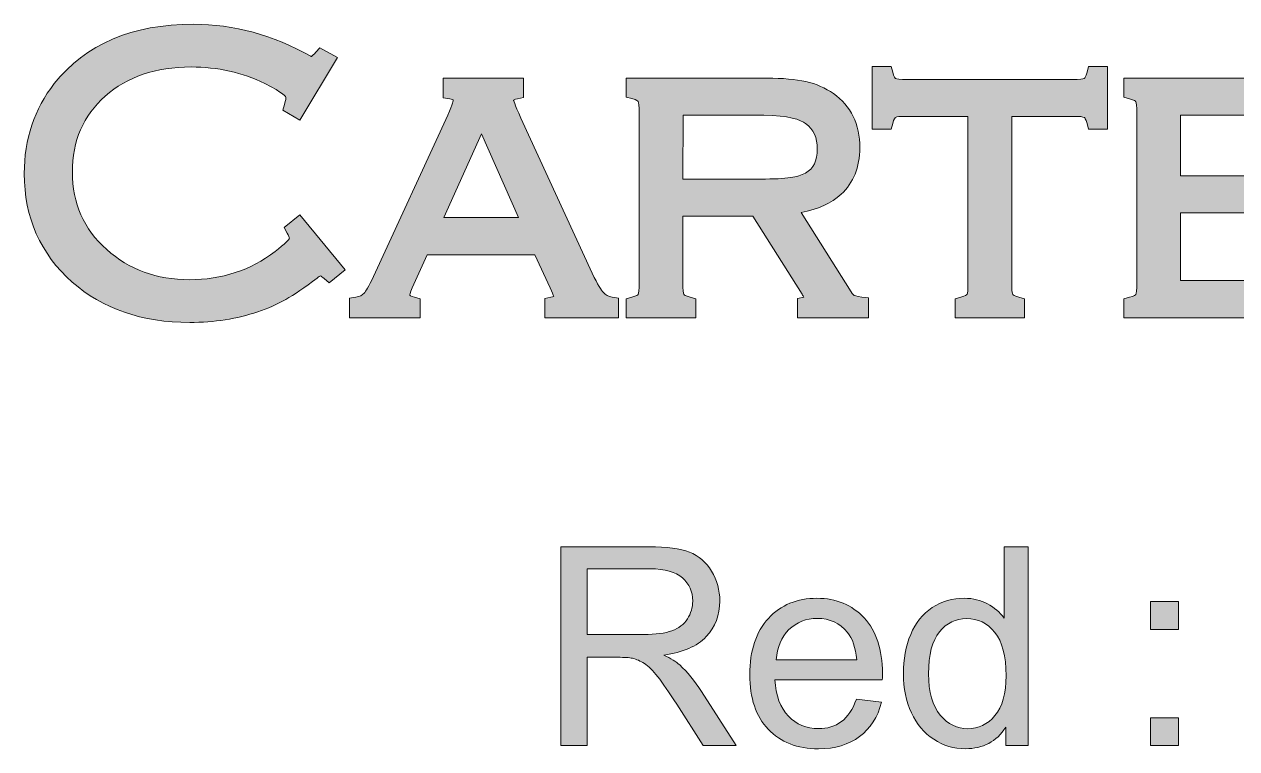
# Model space of a CAD drawing. Header units: inches. Extents: x 1117 to 1992, y -2324 to -585.
# Drawn here: x 1495.6 to 1535.22, y -1323.78 to -1300.1 of the extents above; entities that cross this region are included whole.
import ezdxf

# ---------------------------------------------------------------- set-up
doc = ezdxf.new("R2010")
doc.units = ezdxf.units.IN
doc.header["$MEASUREMENT"] = 0
doc.layers.add('Layer 1', color=7, linetype='Continuous')

# ---------------------------------------------------------------- blocks, each defined once
blk = doc.blocks.new('block 206')
at = {"layer": 'Layer 1', "true_color": 0x010101}
h = blk.add_hatch(color=18, dxfattribs=at)
h.dxf.hatch_style = 2
edge = h.paths.add_edge_path()
edge.add_spline(control_points=[(1504.095, -1306.745), (1504.095, -1306.745), (1504.193, -1306.928), (1504.193, -1306.928), (1504.242, -1307.02), (1504.261, -1307.073), (1504.27, -1307.099), (1504.243, -1307.143), (1504.145, -1307.269), (1503.797, -1307.534), (1502.996, -1308.145), (1502.055, -1308.454), (1501.004, -1308.454), (1499.935, -1308.454), (1499.025, -1308.122), (1498.298, -1307.466), (1497.543, -1306.79), (1497.177, -1305.964), (1497.177, -1304.939), (1497.177, -1303.91), (1497.528, -1303.095), (1498.252, -1302.451), (1498.961, -1301.821), (1499.904, -1301.501), (1501.056, -1301.501), (1501.92, -1301.501), (1502.729, -1301.682), (1503.46, -1302.039), (1504.098, -1302.348), (1504.153, -1302.498), (1504.156, -1302.487), (1504.156, -1302.515), (1504.15, -1302.583), (1504.108, -1302.723), (1504.108, -1302.723), (1504.052, -1302.91), (1504.052, -1302.91), (1504.052, -1302.91), (1504.611, -1303.241), (1504.611, -1303.241), (1504.611, -1303.241), (1505.84, -1301.19), (1505.84, -1301.19), (1505.84, -1301.19), (1505.261, -1300.87), (1505.261, -1300.87), (1505.261, -1300.87), (1505.128, -1301.018), (1505.128, -1301.018), (1505.062, -1301.092), (1505.018, -1301.136), (1504.989, -1301.162), (1504.982, -1301.159), (1504.975, -1301.155), (1504.967, -1301.151), (1503.739, -1300.456), (1502.45, -1300.104), (1501.134, -1300.104), (1499.129, -1300.104), (1497.599, -1300.757), (1496.585, -1302.044), (1495.933, -1302.871), (1495.603, -1303.861), (1495.603, -1304.987), (1495.603, -1306.417), (1496.131, -1307.61), (1497.171, -1308.53), (1498.157, -1309.406), (1499.448, -1309.85), (1501.009, -1309.85), (1501.813, -1309.85), (1502.563, -1309.733), (1503.234, -1309.503), (1503.564, -1309.393), (1503.87, -1309.258), (1504.147, -1309.099), (1504.419, -1308.944), (1504.763, -1308.71), (1505.174, -1308.401), (1505.226, -1308.361), (1505.26, -1308.338), (1505.282, -1308.325), (1505.304, -1308.337), (1505.345, -1308.363), (1505.405, -1308.416), (1505.405, -1308.416), (1505.562, -1308.557), (1505.562, -1308.557), (1505.562, -1308.557), (1506.088, -1308.135), (1506.088, -1308.135), (1506.088, -1308.135), (1504.607, -1306.337), (1504.607, -1306.337), (1504.607, -1306.337), (1504.095, -1306.745), (1504.095, -1306.745)], knot_values=[0, 0, 0, 0, 1, 1, 1, 2, 2, 2, 3, 3, 3, 4, 4, 4, 5, 5, 5, 6, 6, 6, 7, 7, 7, 8, 8, 8, 9, 9, 9, 10, 10, 10, 11, 11, 11, 12, 12, 12, 13, 13, 13, 14, 14, 14, 15, 15, 15, 16, 16, 16, 17, 17, 17, 18, 18, 18, 19, 19, 19, 20, 20, 20, 21, 21, 21, 22, 22, 22, 23, 23, 23, 24, 24, 24, 25, 25, 25, 26, 26, 26, 27, 27, 27, 28, 28, 28, 29, 29, 29, 30, 30, 30, 31, 31, 31, 32, 32, 32, 32], degree=3, periodic=1)
h = blk.add_hatch(color=18, dxfattribs=at)
h.dxf.hatch_style = 2
edge = h.paths.add_edge_path()
edge.add_spline(control_points=[(1530.334, -1301.673), (1530.291, -1301.836), (1530.248, -1301.871), (1530.247, -1301.871), (1530.247, -1301.872), (1530.197, -1301.906), (1530.013, -1301.906), (1530.013, -1301.906), (1524.302, -1301.906), (1524.302, -1301.906), (1524.117, -1301.906), (1524.068, -1301.872), (1524.067, -1301.871), (1524.066, -1301.871), (1524.023, -1301.836), (1523.981, -1301.673), (1523.981, -1301.673), (1523.93, -1301.487), (1523.93, -1301.487), (1523.93, -1301.487), (1523.311, -1301.487), (1523.311, -1301.487), (1523.311, -1301.487), (1523.311, -1303.537), (1523.311, -1303.537), (1523.311, -1303.537), (1523.931, -1303.537), (1523.931, -1303.537), (1523.931, -1303.537), (1523.981, -1303.351), (1523.981, -1303.351), (1524.023, -1303.189), (1524.065, -1303.153), (1524.065, -1303.153), (1524.065, -1303.152), (1524.116, -1303.119), (1524.302, -1303.119), (1524.302, -1303.119), (1526.44, -1303.119), (1526.44, -1303.119), (1526.44, -1303.119), (1526.44, -1308.705), (1526.44, -1308.705), (1526.44, -1308.889), (1526.405, -1308.939), (1526.405, -1308.939), (1526.404, -1308.939), (1526.368, -1308.984), (1526.206, -1309.027), (1526.206, -1309.027), (1526.022, -1309.075), (1526.022, -1309.075), (1526.022, -1309.075), (1526.022, -1309.695), (1526.022, -1309.695), (1526.022, -1309.695), (1528.293, -1309.695), (1528.293, -1309.695), (1528.293, -1309.695), (1528.293, -1309.074), (1528.293, -1309.074), (1528.293, -1309.074), (1528.107, -1309.026), (1528.107, -1309.026), (1527.947, -1308.985), (1527.91, -1308.943), (1527.909, -1308.943), (1527.909, -1308.942), (1527.874, -1308.892), (1527.874, -1308.705), (1527.874, -1308.705), (1527.874, -1303.119), (1527.874, -1303.119), (1527.874, -1303.119), (1530.013, -1303.119), (1530.013, -1303.119), (1530.198, -1303.119), (1530.247, -1303.154), (1530.248, -1303.154), (1530.249, -1303.155), (1530.292, -1303.19), (1530.334, -1303.352), (1530.334, -1303.352), (1530.382, -1303.538), (1530.382, -1303.538), (1530.382, -1303.538), (1531.004, -1303.538), (1531.004, -1303.538), (1531.004, -1303.538), (1531.004, -1301.487), (1531.004, -1301.487), (1531.004, -1301.487), (1530.384, -1301.487), (1530.384, -1301.487), (1530.384, -1301.487), (1530.334, -1301.673), (1530.334, -1301.673)], knot_values=[0, 0, 0, 0, 1, 1, 1, 2, 2, 2, 3, 3, 3, 4, 4, 4, 5, 5, 5, 6, 6, 6, 7, 7, 7, 8, 8, 8, 9, 9, 9, 10, 10, 10, 11, 11, 11, 12, 12, 12, 13, 13, 13, 14, 14, 14, 15, 15, 15, 16, 16, 16, 17, 17, 17, 18, 18, 18, 19, 19, 19, 20, 20, 20, 21, 21, 21, 22, 22, 22, 23, 23, 23, 24, 24, 24, 25, 25, 25, 26, 26, 26, 27, 27, 27, 28, 28, 28, 29, 29, 29, 30, 30, 30, 31, 31, 31, 32, 32, 32, 32], degree=3, periodic=1)
h = blk.add_hatch(color=18, dxfattribs=at)
h.dxf.hatch_style = 2
edge = h.paths.add_edge_path()
edge.add_spline(control_points=[(1537.988, -1308.256), (1537.952, -1308.412), (1537.911, -1308.446), (1537.911, -1308.446), (1537.911, -1308.447), (1537.859, -1308.483), (1537.668, -1308.483), (1537.668, -1308.483), (1533.39, -1308.483), (1533.39, -1308.483), (1533.39, -1308.483), (1533.39, -1306.267), (1533.39, -1306.267), (1533.39, -1306.267), (1535.999, -1306.267), (1535.999, -1306.267), (1536.183, -1306.267), (1536.234, -1306.304), (1536.234, -1306.304), (1536.234, -1306.304), (1536.278, -1306.338), (1536.32, -1306.5), (1536.32, -1306.5), (1536.369, -1306.687), (1536.369, -1306.687), (1536.369, -1306.687), (1536.989, -1306.687), (1536.989, -1306.687), (1536.989, -1306.687), (1536.989, -1304.636), (1536.989, -1304.636), (1536.989, -1304.636), (1536.369, -1304.636), (1536.369, -1304.636), (1536.369, -1304.636), (1536.32, -1304.822), (1536.32, -1304.822), (1536.276, -1304.986), (1536.234, -1305.021), (1536.233, -1305.021), (1536.233, -1305.021), (1536.183, -1305.056), (1535.999, -1305.056), (1535.999, -1305.056), (1533.39, -1305.056), (1533.39, -1305.056), (1533.39, -1305.056), (1533.39, -1303.081), (1533.39, -1303.081), (1533.39, -1303.081), (1537.629, -1303.081), (1537.629, -1303.081), (1537.815, -1303.081), (1537.864, -1303.115), (1537.865, -1303.115), (1537.865, -1303.116), (1537.908, -1303.152), (1537.951, -1303.314), (1537.951, -1303.314), (1537.999, -1303.501), (1537.999, -1303.501), (1537.999, -1303.501), (1538.619, -1303.501), (1538.619, -1303.501), (1538.619, -1303.501), (1538.619, -1301.45), (1538.619, -1301.45), (1538.619, -1301.45), (1537.999, -1301.45), (1537.999, -1301.45), (1537.999, -1301.45), (1537.951, -1301.636), (1537.951, -1301.636), (1537.908, -1301.799), (1537.864, -1301.835), (1537.864, -1301.835), (1537.864, -1301.835), (1537.814, -1301.869), (1537.629, -1301.869), (1537.629, -1301.869), (1531.537, -1301.869), (1531.537, -1301.869), (1531.537, -1301.869), (1531.537, -1302.488), (1531.537, -1302.488), (1531.537, -1302.488), (1531.722, -1302.538), (1531.722, -1302.538), (1531.886, -1302.581), (1531.921, -1302.624), (1531.921, -1302.624), (1531.921, -1302.625), (1531.955, -1302.676), (1531.955, -1302.859), (1531.955, -1302.859), (1531.955, -1308.709), (1531.955, -1308.709), (1531.955, -1308.894), (1531.92, -1308.946), (1531.92, -1308.946), (1531.92, -1308.946), (1531.883, -1308.988), (1531.723, -1309.029), (1531.723, -1309.029), (1531.536, -1309.078), (1531.536, -1309.078), (1531.536, -1309.078), (1531.536, -1309.699), (1531.536, -1309.699), (1531.536, -1309.699), (1537.674, -1309.699), (1537.674, -1309.699), (1537.858, -1309.699), (1537.909, -1309.733), (1537.909, -1309.733), (1537.909, -1309.733), (1537.951, -1309.768), (1537.988, -1309.926), (1537.988, -1309.926), (1538.035, -1310.118), (1538.035, -1310.118), (1538.035, -1310.118), (1538.665, -1310.118), (1538.665, -1310.118), (1538.665, -1310.118), (1538.665, -1308.067), (1538.665, -1308.067), (1538.665, -1308.067), (1538.034, -1308.067), (1538.034, -1308.067), (1538.034, -1308.067), (1537.988, -1308.256), (1537.988, -1308.256)], knot_values=[0, 0, 0, 0, 1, 1, 1, 2, 2, 2, 3, 3, 3, 4, 4, 4, 5, 5, 5, 6, 6, 6, 7, 7, 7, 8, 8, 8, 9, 9, 9, 10, 10, 10, 11, 11, 11, 12, 12, 12, 13, 13, 13, 14, 14, 14, 15, 15, 15, 16, 16, 16, 17, 17, 17, 18, 18, 18, 19, 19, 19, 20, 20, 20, 21, 21, 21, 22, 22, 22, 23, 23, 23, 24, 24, 24, 25, 25, 25, 26, 26, 26, 27, 27, 27, 28, 28, 28, 29, 29, 29, 30, 30, 30, 31, 31, 31, 32, 32, 32, 33, 33, 33, 34, 34, 34, 35, 35, 35, 36, 36, 36, 37, 37, 37, 38, 38, 38, 39, 39, 39, 40, 40, 40, 41, 41, 41, 42, 42, 42, 43, 43, 43, 44, 44, 44, 44], degree=3, periodic=1)
h = blk.add_hatch(color=18, dxfattribs=at)
h.dxf.hatch_style = 2
edge = h.paths.add_edge_path()
edge.add_spline(control_points=[(1514.527, -1308.872), (1514.461, -1308.798), (1514.343, -1308.629), (1514.163, -1308.241), (1514.163, -1308.241), (1511.833, -1303.171), (1511.833, -1303.171), (1511.617, -1302.694), (1511.59, -1302.578), (1511.587, -1302.59), (1511.587, -1302.59), (1511.614, -1302.561), (1511.726, -1302.537), (1511.726, -1302.537), (1511.921, -1302.494), (1511.921, -1302.494), (1511.921, -1302.494), (1511.921, -1301.867), (1511.921, -1301.867), (1511.921, -1301.867), (1509.296, -1301.867), (1509.296, -1301.867), (1509.296, -1301.867), (1509.296, -1302.507), (1509.296, -1302.507), (1509.296, -1302.507), (1509.506, -1302.542), (1509.506, -1302.542), (1509.587, -1302.554), (1509.622, -1302.574), (1509.624, -1302.576), (1509.624, -1302.587), (1509.617, -1302.695), (1509.444, -1303.073), (1509.444, -1303.073), (1507.014, -1308.35), (1507.014, -1308.35), (1506.859, -1308.693), (1506.762, -1308.836), (1506.708, -1308.895), (1506.647, -1308.961), (1506.56, -1309.003), (1506.44, -1309.024), (1506.44, -1309.024), (1506.233, -1309.06), (1506.233, -1309.06), (1506.233, -1309.06), (1506.233, -1309.698), (1506.233, -1309.698), (1506.233, -1309.698), (1508.539, -1309.698), (1508.539, -1309.698), (1508.539, -1309.698), (1508.539, -1309.079), (1508.539, -1309.079), (1508.539, -1309.079), (1508.354, -1309.029), (1508.354, -1309.029), (1508.225, -1308.994), (1508.198, -1308.957), (1508.199, -1308.957), (1508.199, -1308.954), (1508.201, -1308.896), (1508.281, -1308.719), (1508.281, -1308.719), (1508.767, -1307.636), (1508.767, -1307.636), (1508.767, -1307.636), (1512.29, -1307.636), (1512.29, -1307.636), (1512.29, -1307.636), (1512.787, -1308.718), (1512.787, -1308.718), (1512.854, -1308.865), (1512.887, -1308.953), (1512.905, -1309.001), (1512.884, -1309.008), (1512.854, -1309.018), (1512.814, -1309.026), (1512.814, -1309.026), (1512.616, -1309.068), (1512.616, -1309.068), (1512.616, -1309.068), (1512.616, -1309.696), (1512.616, -1309.696), (1512.616, -1309.696), (1515.023, -1309.696), (1515.023, -1309.696), (1515.023, -1309.696), (1515.023, -1309.055), (1515.023, -1309.055), (1515.023, -1309.055), (1514.81, -1309.023), (1514.81, -1309.023), (1514.693, -1309.003), (1514.601, -1308.955), (1514.527, -1308.872)], knot_values=[0, 0, 0, 0, 1, 1, 1, 2, 2, 2, 3, 3, 3, 4, 4, 4, 5, 5, 5, 6, 6, 6, 7, 7, 7, 8, 8, 8, 9, 9, 9, 10, 10, 10, 11, 11, 11, 12, 12, 12, 13, 13, 13, 14, 14, 14, 15, 15, 15, 16, 16, 16, 17, 17, 17, 18, 18, 18, 19, 19, 19, 20, 20, 20, 21, 21, 21, 22, 22, 22, 23, 23, 23, 24, 24, 24, 25, 25, 25, 26, 26, 26, 27, 27, 27, 28, 28, 28, 29, 29, 29, 30, 30, 30, 31, 31, 31, 32, 32, 32, 32], degree=3, periodic=1)
h.paths.add_polyline_path([(1510.541, -1303.689), (1511.757, -1306.421), (1509.31, -1306.421)])
h = blk.add_hatch(color=18, dxfattribs=at)
h.dxf.hatch_style = 2
edge = h.paths.add_edge_path()
edge.add_spline(control_points=[(1522.724, -1308.966), (1522.717, -1308.962), (1522.68, -1308.938), (1522.62, -1308.847), (1522.62, -1308.847), (1520.988, -1306.255), (1520.988, -1306.255), (1521.539, -1306.153), (1521.978, -1305.954), (1522.297, -1305.66), (1522.702, -1305.287), (1522.907, -1304.777), (1522.907, -1304.144), (1522.907, -1303.372), (1522.616, -1302.775), (1522.044, -1302.371), (1521.787, -1302.187), (1521.482, -1302.055), (1521.139, -1301.977), (1520.809, -1301.903), (1520.385, -1301.866), (1519.877, -1301.866), (1519.877, -1301.866), (1515.276, -1301.866), (1515.276, -1301.866), (1515.276, -1301.866), (1515.276, -1302.485), (1515.276, -1302.485), (1515.276, -1302.485), (1515.461, -1302.534), (1515.461, -1302.534), (1515.624, -1302.577), (1515.66, -1302.62), (1515.66, -1302.621), (1515.66, -1302.621), (1515.694, -1302.672), (1515.694, -1302.855), (1515.694, -1302.855), (1515.694, -1308.705), (1515.694, -1308.705), (1515.694, -1308.891), (1515.659, -1308.942), (1515.659, -1308.942), (1515.659, -1308.943), (1515.622, -1308.985), (1515.462, -1309.026), (1515.462, -1309.026), (1515.275, -1309.074), (1515.275, -1309.074), (1515.275, -1309.074), (1515.275, -1309.695), (1515.275, -1309.695), (1515.275, -1309.695), (1517.547, -1309.695), (1517.547, -1309.695), (1517.547, -1309.695), (1517.547, -1309.075), (1517.547, -1309.075), (1517.547, -1309.075), (1517.362, -1309.027), (1517.362, -1309.027), (1517.2, -1308.984), (1517.165, -1308.94), (1517.164, -1308.939), (1517.164, -1308.939), (1517.128, -1308.889), (1517.128, -1308.705), (1517.128, -1308.705), (1517.128, -1306.377), (1517.128, -1306.377), (1517.128, -1306.377), (1519.406, -1306.377), (1519.406, -1306.377), (1519.406, -1306.377), (1521.018, -1308.926), (1521.018, -1308.926), (1521.043, -1308.965), (1521.062, -1308.997), (1521.078, -1309.023), (1521.076, -1309.023), (1521.075, -1309.023), (1521.074, -1309.024), (1521.074, -1309.024), (1520.875, -1309.064), (1520.875, -1309.064), (1520.875, -1309.064), (1520.875, -1309.695), (1520.875, -1309.695), (1520.875, -1309.695), (1523.189, -1309.695), (1523.189, -1309.695), (1523.189, -1309.695), (1523.189, -1309.048), (1523.189, -1309.048), (1523.189, -1309.048), (1522.971, -1309.02), (1522.971, -1309.02), (1522.782, -1308.996), (1522.73, -1308.969), (1522.724, -1308.966)], knot_values=[0, 0, 0, 0, 1, 1, 1, 2, 2, 2, 3, 3, 3, 4, 4, 4, 5, 5, 5, 6, 6, 6, 7, 7, 7, 8, 8, 8, 9, 9, 9, 10, 10, 10, 11, 11, 11, 12, 12, 12, 13, 13, 13, 14, 14, 14, 15, 15, 15, 16, 16, 16, 17, 17, 17, 18, 18, 18, 19, 19, 19, 20, 20, 20, 21, 21, 21, 22, 22, 22, 23, 23, 23, 24, 24, 24, 25, 25, 25, 26, 26, 26, 27, 27, 27, 28, 28, 28, 29, 29, 29, 30, 30, 30, 31, 31, 31, 32, 32, 32, 33, 33, 33, 33], degree=3, periodic=1)
edge = h.paths.add_edge_path()
edge.add_spline(control_points=[(1517.13, -1303.079), (1517.13, -1303.079), (1519.772, -1303.079), (1519.772, -1303.079), (1520.587, -1303.079), (1520.964, -1303.228), (1521.137, -1303.353), (1521.394, -1303.536), (1521.517, -1303.808), (1521.517, -1304.184), (1521.517, -1304.571), (1521.394, -1304.82), (1521.129, -1304.967), (1520.999, -1305.04), (1520.835, -1305.09), (1520.642, -1305.118), (1520.429, -1305.149), (1520.102, -1305.165), (1519.665, -1305.165), (1519.665, -1305.165), (1517.129, -1305.165), (1517.129, -1305.165), (1517.129, -1305.165), (1517.13, -1303.079), (1517.13, -1303.079), (1517.13, -1303.079), (1517.13, -1303.079), (1517.13, -1303.079)], knot_values=[0, 0, 0, 0, 1, 1, 1, 2, 2, 2, 3, 3, 3, 4, 4, 4, 5, 5, 5, 6, 6, 6, 7, 7, 7, 8, 8, 8, 9, 9, 9, 9], degree=3, periodic=1)
at = {"layer": 'Layer 1', "lineweight": 0}
blk.add_lwpolyline([(1510.541, -1303.689), (1511.757, -1306.421), (1509.31, -1306.421), (1510.541, -1303.689)], dxfattribs=at)
for points, knots in [([(1504.095, -1306.745), (1504.095, -1306.745), (1504.193, -1306.928), (1504.193, -1306.928), (1504.242, -1307.02), (1504.261, -1307.073), (1504.27, -1307.099), (1504.243, -1307.143), (1504.145, -1307.269), (1503.797, -1307.534), (1502.996, -1308.145), (1502.055, -1308.454), (1501.004, -1308.454), (1499.935, -1308.454), (1499.025, -1308.122), (1498.298, -1307.466), (1497.543, -1306.79), (1497.177, -1305.964), (1497.177, -1304.939), (1497.177, -1303.91), (1497.528, -1303.095), (1498.252, -1302.451), (1498.961, -1301.821), (1499.904, -1301.501), (1501.056, -1301.501), (1501.92, -1301.501), (1502.729, -1301.682), (1503.46, -1302.039), (1504.098, -1302.348), (1504.153, -1302.498), (1504.156, -1302.487), (1504.156, -1302.515), (1504.15, -1302.583), (1504.108, -1302.723), (1504.108, -1302.723), (1504.052, -1302.91), (1504.052, -1302.91), (1504.052, -1302.91), (1504.611, -1303.241), (1504.611, -1303.241), (1504.611, -1303.241), (1505.84, -1301.19), (1505.84, -1301.19), (1505.84, -1301.19), (1505.261, -1300.87), (1505.261, -1300.87), (1505.261, -1300.87), (1505.128, -1301.018), (1505.128, -1301.018), (1505.062, -1301.092), (1505.018, -1301.136), (1504.989, -1301.162), (1504.982, -1301.159), (1504.975, -1301.155), (1504.967, -1301.151), (1503.739, -1300.456), (1502.45, -1300.104), (1501.134, -1300.104), (1499.129, -1300.104), (1497.599, -1300.757), (1496.585, -1302.044), (1495.933, -1302.871), (1495.603, -1303.861), (1495.603, -1304.987), (1495.603, -1306.417), (1496.131, -1307.61), (1497.171, -1308.53), (1498.157, -1309.406), (1499.448, -1309.85), (1501.009, -1309.85), (1501.813, -1309.85), (1502.563, -1309.733), (1503.234, -1309.503), (1503.564, -1309.393), (1503.87, -1309.258), (1504.147, -1309.099), (1504.419, -1308.944), (1504.763, -1308.71), (1505.174, -1308.401), (1505.226, -1308.361), (1505.26, -1308.338), (1505.282, -1308.325), (1505.304, -1308.337), (1505.345, -1308.363), (1505.405, -1308.416), (1505.405, -1308.416), (1505.562, -1308.557), (1505.562, -1308.557), (1505.562, -1308.557), (1506.088, -1308.135), (1506.088, -1308.135), (1506.088, -1308.135), (1504.607, -1306.337), (1504.607, -1306.337), (1504.607, -1306.337), (1504.095, -1306.745), (1504.095, -1306.745)], [0, 0, 0, 0, 1, 1, 1, 2, 2, 2, 3, 3, 3, 4, 4, 4, 5, 5, 5, 6, 6, 6, 7, 7, 7, 8, 8, 8, 9, 9, 9, 10, 10, 10, 11, 11, 11, 12, 12, 12, 13, 13, 13, 14, 14, 14, 15, 15, 15, 16, 16, 16, 17, 17, 17, 18, 18, 18, 19, 19, 19, 20, 20, 20, 21, 21, 21, 22, 22, 22, 23, 23, 23, 24, 24, 24, 25, 25, 25, 26, 26, 26, 27, 27, 27, 28, 28, 28, 29, 29, 29, 30, 30, 30, 31, 31, 31, 32, 32, 32, 32]), ([(1530.334, -1301.673), (1530.291, -1301.836), (1530.248, -1301.871), (1530.247, -1301.871), (1530.247, -1301.872), (1530.197, -1301.906), (1530.013, -1301.906), (1530.013, -1301.906), (1524.302, -1301.906), (1524.302, -1301.906), (1524.117, -1301.906), (1524.068, -1301.872), (1524.067, -1301.871), (1524.066, -1301.871), (1524.023, -1301.836), (1523.981, -1301.673), (1523.981, -1301.673), (1523.93, -1301.487), (1523.93, -1301.487), (1523.93, -1301.487), (1523.311, -1301.487), (1523.311, -1301.487), (1523.311, -1301.487), (1523.311, -1303.537), (1523.311, -1303.537), (1523.311, -1303.537), (1523.931, -1303.537), (1523.931, -1303.537), (1523.931, -1303.537), (1523.981, -1303.351), (1523.981, -1303.351), (1524.023, -1303.189), (1524.065, -1303.153), (1524.065, -1303.153), (1524.065, -1303.152), (1524.116, -1303.119), (1524.302, -1303.119), (1524.302, -1303.119), (1526.44, -1303.119), (1526.44, -1303.119), (1526.44, -1303.119), (1526.44, -1308.705), (1526.44, -1308.705), (1526.44, -1308.889), (1526.405, -1308.939), (1526.405, -1308.939), (1526.404, -1308.939), (1526.368, -1308.984), (1526.206, -1309.027), (1526.206, -1309.027), (1526.022, -1309.075), (1526.022, -1309.075), (1526.022, -1309.075), (1526.022, -1309.695), (1526.022, -1309.695), (1526.022, -1309.695), (1528.293, -1309.695), (1528.293, -1309.695), (1528.293, -1309.695), (1528.293, -1309.074), (1528.293, -1309.074), (1528.293, -1309.074), (1528.107, -1309.026), (1528.107, -1309.026), (1527.947, -1308.985), (1527.91, -1308.943), (1527.909, -1308.943), (1527.909, -1308.942), (1527.874, -1308.892), (1527.874, -1308.705), (1527.874, -1308.705), (1527.874, -1303.119), (1527.874, -1303.119), (1527.874, -1303.119), (1530.013, -1303.119), (1530.013, -1303.119), (1530.198, -1303.119), (1530.247, -1303.154), (1530.248, -1303.154), (1530.249, -1303.155), (1530.292, -1303.19), (1530.334, -1303.352), (1530.334, -1303.352), (1530.382, -1303.538), (1530.382, -1303.538), (1530.382, -1303.538), (1531.004, -1303.538), (1531.004, -1303.538), (1531.004, -1303.538), (1531.004, -1301.487), (1531.004, -1301.487), (1531.004, -1301.487), (1530.384, -1301.487), (1530.384, -1301.487), (1530.384, -1301.487), (1530.334, -1301.673), (1530.334, -1301.673)], [0, 0, 0, 0, 1, 1, 1, 2, 2, 2, 3, 3, 3, 4, 4, 4, 5, 5, 5, 6, 6, 6, 7, 7, 7, 8, 8, 8, 9, 9, 9, 10, 10, 10, 11, 11, 11, 12, 12, 12, 13, 13, 13, 14, 14, 14, 15, 15, 15, 16, 16, 16, 17, 17, 17, 18, 18, 18, 19, 19, 19, 20, 20, 20, 21, 21, 21, 22, 22, 22, 23, 23, 23, 24, 24, 24, 25, 25, 25, 26, 26, 26, 27, 27, 27, 28, 28, 28, 29, 29, 29, 30, 30, 30, 31, 31, 31, 32, 32, 32, 32]), ([(1537.988, -1308.256), (1537.952, -1308.412), (1537.911, -1308.446), (1537.911, -1308.446), (1537.911, -1308.447), (1537.859, -1308.483), (1537.668, -1308.483), (1537.668, -1308.483), (1533.39, -1308.483), (1533.39, -1308.483), (1533.39, -1308.483), (1533.39, -1306.267), (1533.39, -1306.267), (1533.39, -1306.267), (1535.999, -1306.267), (1535.999, -1306.267), (1536.183, -1306.267), (1536.234, -1306.304), (1536.234, -1306.304), (1536.234, -1306.304), (1536.278, -1306.338), (1536.32, -1306.5), (1536.32, -1306.5), (1536.369, -1306.687), (1536.369, -1306.687), (1536.369, -1306.687), (1536.989, -1306.687), (1536.989, -1306.687), (1536.989, -1306.687), (1536.989, -1304.636), (1536.989, -1304.636), (1536.989, -1304.636), (1536.369, -1304.636), (1536.369, -1304.636), (1536.369, -1304.636), (1536.32, -1304.822), (1536.32, -1304.822), (1536.276, -1304.986), (1536.234, -1305.021), (1536.233, -1305.021), (1536.233, -1305.021), (1536.183, -1305.056), (1535.999, -1305.056), (1535.999, -1305.056), (1533.39, -1305.056), (1533.39, -1305.056), (1533.39, -1305.056), (1533.39, -1303.081), (1533.39, -1303.081), (1533.39, -1303.081), (1537.629, -1303.081), (1537.629, -1303.081), (1537.815, -1303.081), (1537.864, -1303.115), (1537.865, -1303.115), (1537.865, -1303.116), (1537.908, -1303.152), (1537.951, -1303.314), (1537.951, -1303.314), (1537.999, -1303.501), (1537.999, -1303.501), (1537.999, -1303.501), (1538.619, -1303.501), (1538.619, -1303.501), (1538.619, -1303.501), (1538.619, -1301.45), (1538.619, -1301.45), (1538.619, -1301.45), (1537.999, -1301.45), (1537.999, -1301.45), (1537.999, -1301.45), (1537.951, -1301.636), (1537.951, -1301.636), (1537.908, -1301.799), (1537.864, -1301.835), (1537.864, -1301.835), (1537.864, -1301.835), (1537.814, -1301.869), (1537.629, -1301.869), (1537.629, -1301.869), (1531.537, -1301.869), (1531.537, -1301.869), (1531.537, -1301.869), (1531.537, -1302.488), (1531.537, -1302.488), (1531.537, -1302.488), (1531.722, -1302.538), (1531.722, -1302.538), (1531.886, -1302.581), (1531.921, -1302.624), (1531.921, -1302.624), (1531.921, -1302.625), (1531.955, -1302.676), (1531.955, -1302.859), (1531.955, -1302.859), (1531.955, -1308.709), (1531.955, -1308.709), (1531.955, -1308.894), (1531.92, -1308.946), (1531.92, -1308.946), (1531.92, -1308.946), (1531.883, -1308.988), (1531.723, -1309.029), (1531.723, -1309.029), (1531.536, -1309.078), (1531.536, -1309.078), (1531.536, -1309.078), (1531.536, -1309.699), (1531.536, -1309.699), (1531.536, -1309.699), (1537.674, -1309.699), (1537.674, -1309.699), (1537.858, -1309.699), (1537.909, -1309.733), (1537.909, -1309.733), (1537.909, -1309.733), (1537.951, -1309.768), (1537.988, -1309.926), (1537.988, -1309.926), (1538.035, -1310.118), (1538.035, -1310.118), (1538.035, -1310.118), (1538.665, -1310.118), (1538.665, -1310.118), (1538.665, -1310.118), (1538.665, -1308.067), (1538.665, -1308.067), (1538.665, -1308.067), (1538.034, -1308.067), (1538.034, -1308.067), (1538.034, -1308.067), (1537.988, -1308.256), (1537.988, -1308.256)], [0, 0, 0, 0, 1, 1, 1, 2, 2, 2, 3, 3, 3, 4, 4, 4, 5, 5, 5, 6, 6, 6, 7, 7, 7, 8, 8, 8, 9, 9, 9, 10, 10, 10, 11, 11, 11, 12, 12, 12, 13, 13, 13, 14, 14, 14, 15, 15, 15, 16, 16, 16, 17, 17, 17, 18, 18, 18, 19, 19, 19, 20, 20, 20, 21, 21, 21, 22, 22, 22, 23, 23, 23, 24, 24, 24, 25, 25, 25, 26, 26, 26, 27, 27, 27, 28, 28, 28, 29, 29, 29, 30, 30, 30, 31, 31, 31, 32, 32, 32, 33, 33, 33, 34, 34, 34, 35, 35, 35, 36, 36, 36, 37, 37, 37, 38, 38, 38, 39, 39, 39, 40, 40, 40, 41, 41, 41, 42, 42, 42, 43, 43, 43, 44, 44, 44, 44]), ([(1514.527, -1308.872), (1514.461, -1308.798), (1514.343, -1308.629), (1514.163, -1308.241), (1514.163, -1308.241), (1511.833, -1303.171), (1511.833, -1303.171), (1511.617, -1302.694), (1511.59, -1302.578), (1511.587, -1302.59), (1511.587, -1302.59), (1511.614, -1302.561), (1511.726, -1302.537), (1511.726, -1302.537), (1511.921, -1302.494), (1511.921, -1302.494), (1511.921, -1302.494), (1511.921, -1301.867), (1511.921, -1301.867), (1511.921, -1301.867), (1509.296, -1301.867), (1509.296, -1301.867), (1509.296, -1301.867), (1509.296, -1302.507), (1509.296, -1302.507), (1509.296, -1302.507), (1509.506, -1302.542), (1509.506, -1302.542), (1509.587, -1302.554), (1509.622, -1302.574), (1509.624, -1302.576), (1509.624, -1302.587), (1509.617, -1302.695), (1509.444, -1303.073), (1509.444, -1303.073), (1507.014, -1308.35), (1507.014, -1308.35), (1506.859, -1308.693), (1506.762, -1308.836), (1506.708, -1308.895), (1506.647, -1308.961), (1506.56, -1309.003), (1506.44, -1309.024), (1506.44, -1309.024), (1506.233, -1309.06), (1506.233, -1309.06), (1506.233, -1309.06), (1506.233, -1309.698), (1506.233, -1309.698), (1506.233, -1309.698), (1508.539, -1309.698), (1508.539, -1309.698), (1508.539, -1309.698), (1508.539, -1309.079), (1508.539, -1309.079), (1508.539, -1309.079), (1508.354, -1309.029), (1508.354, -1309.029), (1508.225, -1308.994), (1508.198, -1308.957), (1508.199, -1308.957), (1508.199, -1308.954), (1508.201, -1308.896), (1508.281, -1308.719), (1508.281, -1308.719), (1508.767, -1307.636), (1508.767, -1307.636), (1508.767, -1307.636), (1512.29, -1307.636), (1512.29, -1307.636), (1512.29, -1307.636), (1512.787, -1308.718), (1512.787, -1308.718), (1512.854, -1308.865), (1512.887, -1308.953), (1512.905, -1309.001), (1512.884, -1309.008), (1512.854, -1309.018), (1512.814, -1309.026), (1512.814, -1309.026), (1512.616, -1309.068), (1512.616, -1309.068), (1512.616, -1309.068), (1512.616, -1309.696), (1512.616, -1309.696), (1512.616, -1309.696), (1515.023, -1309.696), (1515.023, -1309.696), (1515.023, -1309.696), (1515.023, -1309.055), (1515.023, -1309.055), (1515.023, -1309.055), (1514.81, -1309.023), (1514.81, -1309.023), (1514.693, -1309.003), (1514.601, -1308.955), (1514.527, -1308.872)], [0, 0, 0, 0, 1, 1, 1, 2, 2, 2, 3, 3, 3, 4, 4, 4, 5, 5, 5, 6, 6, 6, 7, 7, 7, 8, 8, 8, 9, 9, 9, 10, 10, 10, 11, 11, 11, 12, 12, 12, 13, 13, 13, 14, 14, 14, 15, 15, 15, 16, 16, 16, 17, 17, 17, 18, 18, 18, 19, 19, 19, 20, 20, 20, 21, 21, 21, 22, 22, 22, 23, 23, 23, 24, 24, 24, 25, 25, 25, 26, 26, 26, 27, 27, 27, 28, 28, 28, 29, 29, 29, 30, 30, 30, 31, 31, 31, 32, 32, 32, 32]), ([(1522.724, -1308.966), (1522.717, -1308.962), (1522.68, -1308.938), (1522.62, -1308.847), (1522.62, -1308.847), (1520.988, -1306.255), (1520.988, -1306.255), (1521.539, -1306.153), (1521.978, -1305.954), (1522.297, -1305.66), (1522.702, -1305.287), (1522.907, -1304.777), (1522.907, -1304.144), (1522.907, -1303.372), (1522.616, -1302.775), (1522.044, -1302.371), (1521.787, -1302.187), (1521.482, -1302.055), (1521.139, -1301.977), (1520.809, -1301.903), (1520.385, -1301.866), (1519.877, -1301.866), (1519.877, -1301.866), (1515.276, -1301.866), (1515.276, -1301.866), (1515.276, -1301.866), (1515.276, -1302.485), (1515.276, -1302.485), (1515.276, -1302.485), (1515.461, -1302.534), (1515.461, -1302.534), (1515.624, -1302.577), (1515.66, -1302.62), (1515.66, -1302.621), (1515.66, -1302.621), (1515.694, -1302.672), (1515.694, -1302.855), (1515.694, -1302.855), (1515.694, -1308.705), (1515.694, -1308.705), (1515.694, -1308.891), (1515.659, -1308.942), (1515.659, -1308.942), (1515.659, -1308.943), (1515.622, -1308.985), (1515.462, -1309.026), (1515.462, -1309.026), (1515.275, -1309.074), (1515.275, -1309.074), (1515.275, -1309.074), (1515.275, -1309.695), (1515.275, -1309.695), (1515.275, -1309.695), (1517.547, -1309.695), (1517.547, -1309.695), (1517.547, -1309.695), (1517.547, -1309.075), (1517.547, -1309.075), (1517.547, -1309.075), (1517.362, -1309.027), (1517.362, -1309.027), (1517.2, -1308.984), (1517.165, -1308.94), (1517.164, -1308.939), (1517.164, -1308.939), (1517.128, -1308.889), (1517.128, -1308.705), (1517.128, -1308.705), (1517.128, -1306.377), (1517.128, -1306.377), (1517.128, -1306.377), (1519.406, -1306.377), (1519.406, -1306.377), (1519.406, -1306.377), (1521.018, -1308.926), (1521.018, -1308.926), (1521.043, -1308.965), (1521.062, -1308.997), (1521.078, -1309.023), (1521.076, -1309.023), (1521.075, -1309.023), (1521.074, -1309.024), (1521.074, -1309.024), (1520.875, -1309.064), (1520.875, -1309.064), (1520.875, -1309.064), (1520.875, -1309.695), (1520.875, -1309.695), (1520.875, -1309.695), (1523.189, -1309.695), (1523.189, -1309.695), (1523.189, -1309.695), (1523.189, -1309.048), (1523.189, -1309.048), (1523.189, -1309.048), (1522.971, -1309.02), (1522.971, -1309.02), (1522.782, -1308.996), (1522.73, -1308.969), (1522.724, -1308.966)], [0, 0, 0, 0, 1, 1, 1, 2, 2, 2, 3, 3, 3, 4, 4, 4, 5, 5, 5, 6, 6, 6, 7, 7, 7, 8, 8, 8, 9, 9, 9, 10, 10, 10, 11, 11, 11, 12, 12, 12, 13, 13, 13, 14, 14, 14, 15, 15, 15, 16, 16, 16, 17, 17, 17, 18, 18, 18, 19, 19, 19, 20, 20, 20, 21, 21, 21, 22, 22, 22, 23, 23, 23, 24, 24, 24, 25, 25, 25, 26, 26, 26, 27, 27, 27, 28, 28, 28, 29, 29, 29, 30, 30, 30, 31, 31, 31, 32, 32, 32, 33, 33, 33, 33]), ([(1517.13, -1303.079), (1517.13, -1303.079), (1519.772, -1303.079), (1519.772, -1303.079), (1520.587, -1303.079), (1520.964, -1303.228), (1521.137, -1303.353), (1521.394, -1303.536), (1521.517, -1303.808), (1521.517, -1304.184), (1521.517, -1304.571), (1521.394, -1304.82), (1521.129, -1304.967), (1520.999, -1305.04), (1520.835, -1305.09), (1520.642, -1305.118), (1520.429, -1305.149), (1520.102, -1305.165), (1519.665, -1305.165), (1519.665, -1305.165), (1517.129, -1305.165), (1517.129, -1305.165), (1517.129, -1305.165), (1517.13, -1303.079), (1517.13, -1303.079), (1517.13, -1303.079), (1517.13, -1303.079), (1517.13, -1303.079)], [0, 0, 0, 0, 1, 1, 1, 2, 2, 2, 3, 3, 3, 4, 4, 4, 5, 5, 5, 6, 6, 6, 7, 7, 7, 8, 8, 8, 9, 9, 9, 9])]:
    blk.add_open_spline(points, degree=3, knots=knots, dxfattribs=at)
blk = doc.blocks.new('block 207')
at = {"layer": 'Layer 1', "true_color": 0x010101}
h = blk.add_hatch(color=18, dxfattribs=at)
h.dxf.hatch_style = 2
edge = h.paths.add_edge_path()
edge.add_spline(control_points=[(1513.141, -1323.678), (1513.141, -1323.678), (1513.141, -1317.184), (1513.141, -1317.184), (1513.141, -1317.184), (1516.02, -1317.184), (1516.02, -1317.184), (1516.6, -1317.184), (1517.04, -1317.243), (1517.34, -1317.359), (1517.641, -1317.476), (1517.882, -1317.682), (1518.062, -1317.977), (1518.242, -1318.272), (1518.333, -1318.598), (1518.333, -1318.955), (1518.333, -1319.416), (1518.183, -1319.804), (1517.885, -1320.12), (1517.587, -1320.436), (1517.126, -1320.637), (1516.503, -1320.723), (1516.731, -1320.832), (1516.903, -1320.939), (1517.022, -1321.046), (1517.272, -1321.276), (1517.511, -1321.565), (1517.735, -1321.909), (1517.735, -1321.909), (1518.864, -1323.677), (1518.864, -1323.677), (1518.864, -1323.677), (1517.784, -1323.677), (1517.784, -1323.677), (1517.784, -1323.677), (1516.924, -1322.326), (1516.924, -1322.326), (1516.673, -1321.936), (1516.466, -1321.638), (1516.304, -1321.432), (1516.142, -1321.225), (1515.996, -1321.08), (1515.868, -1320.998), (1515.74, -1320.916), (1515.609, -1320.858), (1515.476, -1320.826), (1515.38, -1320.804), (1515.219, -1320.794), (1514.999, -1320.794), (1514.999, -1320.794), (1514.002, -1320.794), (1514.002, -1320.794), (1514.002, -1320.794), (1514.002, -1323.678), (1514.002, -1323.678), (1514.002, -1323.678), (1513.141, -1323.678), (1513.141, -1323.678), (1513.141, -1323.678), (1513.141, -1323.678), (1513.141, -1323.678)], knot_values=[0, 0, 0, 0, 1, 1, 1, 2, 2, 2, 3, 3, 3, 4, 4, 4, 5, 5, 5, 6, 6, 6, 7, 7, 7, 8, 8, 8, 9, 9, 9, 10, 10, 10, 11, 11, 11, 12, 12, 12, 13, 13, 13, 14, 14, 14, 15, 15, 15, 16, 16, 16, 17, 17, 17, 18, 18, 18, 19, 19, 19, 20, 20, 20, 20], degree=3, periodic=1)
edge = h.paths.add_edge_path()
edge.add_spline(control_points=[(1514.002, -1320.05), (1514.002, -1320.05), (1515.848, -1320.05), (1515.848, -1320.05), (1516.24, -1320.05), (1516.547, -1320.009), (1516.768, -1319.928), (1516.99, -1319.847), (1517.158, -1319.716), (1517.274, -1319.539), (1517.388, -1319.36), (1517.446, -1319.166), (1517.446, -1318.956), (1517.446, -1318.65), (1517.336, -1318.397), (1517.113, -1318.199), (1516.889, -1318.001), (1516.537, -1317.903), (1516.056, -1317.903), (1516.056, -1317.903), (1514.001, -1317.903), (1514.001, -1317.903), (1514.001, -1317.903), (1514.002, -1320.05), (1514.002, -1320.05), (1514.002, -1320.05), (1514.002, -1320.05), (1514.002, -1320.05)], knot_values=[0, 0, 0, 0, 1, 1, 1, 2, 2, 2, 3, 3, 3, 4, 4, 4, 5, 5, 5, 6, 6, 6, 7, 7, 7, 8, 8, 8, 9, 9, 9, 9], degree=3, periodic=1)
h = blk.add_hatch(color=18, dxfattribs=at)
h.dxf.hatch_style = 2
edge = h.paths.add_edge_path()
edge.add_spline(control_points=[(1527.674, -1323.678), (1527.674, -1323.678), (1527.674, -1323.083), (1527.674, -1323.083), (1527.376, -1323.549), (1526.937, -1323.783), (1526.358, -1323.783), (1525.983, -1323.783), (1525.638, -1323.679), (1525.323, -1323.473), (1525.008, -1323.266), (1524.765, -1322.977), (1524.593, -1322.606), (1524.42, -1322.236), (1524.334, -1321.81), (1524.334, -1321.329), (1524.334, -1320.859), (1524.412, -1320.433), (1524.569, -1320.051), (1524.725, -1319.668), (1524.96, -1319.375), (1525.273, -1319.172), (1525.586, -1318.968), (1525.936, -1318.866), (1526.323, -1318.866), (1526.607, -1318.866), (1526.859, -1318.926), (1527.08, -1319.047), (1527.301, -1319.166), (1527.482, -1319.321), (1527.619, -1319.513), (1527.619, -1319.513), (1527.619, -1317.183), (1527.619, -1317.183), (1527.619, -1317.183), (1528.412, -1317.183), (1528.412, -1317.183), (1528.412, -1317.183), (1528.412, -1323.676), (1528.412, -1323.676), (1528.412, -1323.676), (1527.674, -1323.678), (1527.674, -1323.678), (1527.674, -1323.678), (1527.674, -1323.678), (1527.674, -1323.678)], knot_values=[0, 0, 0, 0, 1, 1, 1, 2, 2, 2, 3, 3, 3, 4, 4, 4, 5, 5, 5, 6, 6, 6, 7, 7, 7, 8, 8, 8, 9, 9, 9, 10, 10, 10, 11, 11, 11, 12, 12, 12, 13, 13, 13, 14, 14, 14, 15, 15, 15, 15], degree=3, periodic=1)
edge = h.paths.add_edge_path()
edge.add_spline(control_points=[(1525.154, -1321.33), (1525.154, -1321.933), (1525.28, -1322.383), (1525.534, -1322.681), (1525.789, -1322.979), (1526.088, -1323.129), (1526.434, -1323.129), (1526.782, -1323.129), (1527.079, -1322.987), (1527.322, -1322.701), (1527.565, -1322.416), (1527.688, -1321.981), (1527.688, -1321.397), (1527.688, -1320.754), (1527.563, -1320.282), (1527.316, -1319.979), (1527.068, -1319.678), (1526.762, -1319.528), (1526.398, -1319.528), (1526.044, -1319.528), (1525.747, -1319.672), (1525.51, -1319.961), (1525.273, -1320.251), (1525.154, -1320.707), (1525.154, -1321.33)], knot_values=[0, 0, 0, 0, 1, 1, 1, 2, 2, 2, 3, 3, 3, 4, 4, 4, 5, 5, 5, 6, 6, 6, 7, 7, 7, 8, 8, 8, 8], degree=3, periodic=1)
h = blk.add_hatch(color=18, dxfattribs=at)
h.dxf.hatch_style = 2
edge = h.paths.add_edge_path()
edge.add_spline(control_points=[(1522.797, -1322.163), (1522.797, -1322.163), (1523.62, -1322.265), (1523.62, -1322.265), (1523.49, -1322.745), (1523.25, -1323.119), (1522.899, -1323.385), (1522.548, -1323.651), (1522.098, -1323.784), (1521.553, -1323.784), (1520.866, -1323.784), (1520.319, -1323.571), (1519.915, -1323.148), (1519.512, -1322.724), (1519.311, -1322.129), (1519.311, -1321.364), (1519.311, -1320.573), (1519.515, -1319.96), (1519.922, -1319.522), (1520.329, -1319.085), (1520.857, -1318.866), (1521.508, -1318.866), (1522.136, -1318.866), (1522.65, -1319.08), (1523.048, -1319.508), (1523.447, -1319.936), (1523.647, -1320.539), (1523.647, -1321.316), (1523.647, -1321.363), (1523.645, -1321.434), (1523.642, -1321.528), (1523.642, -1321.528), (1520.134, -1321.528), (1520.134, -1321.528), (1520.164, -1322.046), (1520.31, -1322.442), (1520.573, -1322.715), (1520.835, -1322.99), (1521.163, -1323.127), (1521.556, -1323.127), (1521.848, -1323.127), (1522.098, -1323.051), (1522.304, -1322.898), (1522.512, -1322.744), (1522.676, -1322.499), (1522.797, -1322.163)], knot_values=[0, 0, 0, 0, 1, 1, 1, 2, 2, 2, 3, 3, 3, 4, 4, 4, 5, 5, 5, 6, 6, 6, 7, 7, 7, 8, 8, 8, 9, 9, 9, 10, 10, 10, 11, 11, 11, 12, 12, 12, 13, 13, 13, 14, 14, 14, 15, 15, 15, 15], degree=3, periodic=1)
edge = h.paths.add_edge_path()
edge.add_spline(control_points=[(1520.179, -1320.874), (1520.179, -1320.874), (1522.806, -1320.874), (1522.806, -1320.874), (1522.77, -1320.478), (1522.67, -1320.181), (1522.505, -1319.984), (1522.251, -1319.677), (1521.923, -1319.523), (1521.517, -1319.523), (1521.151, -1319.523), (1520.843, -1319.646), (1520.593, -1319.891), (1520.345, -1320.136), (1520.206, -1320.463), (1520.179, -1320.874)], knot_values=[0, 0, 0, 0, 1, 1, 1, 2, 2, 2, 3, 3, 3, 4, 4, 4, 5, 5, 5, 5], degree=3, periodic=1)
h = blk.add_hatch(color=18, dxfattribs=at)
h.dxf.hatch_style = 2
h.paths.add_polyline_path([(1532.408, -1319.881), (1532.408, -1318.974), (1533.316, -1318.974), (1533.316, -1319.881)])
h.paths.add_polyline_path([(1532.408, -1323.678), (1532.408, -1322.769), (1533.316, -1322.769), (1533.316, -1323.678)])
at = {"layer": 'Layer 1', "lineweight": 0}
for points in [[(1532.408, -1319.881), (1532.408, -1318.974), (1533.316, -1318.974), (1533.316, -1319.881), (1532.408, -1319.881)], [(1532.408, -1323.678), (1532.408, -1322.769), (1533.316, -1322.769), (1533.316, -1323.678), (1532.408, -1323.678)]]:
    blk.add_lwpolyline(points, dxfattribs=at)
for points, knots in [([(1513.141, -1323.678), (1513.141, -1323.678), (1513.141, -1317.184), (1513.141, -1317.184), (1513.141, -1317.184), (1516.02, -1317.184), (1516.02, -1317.184), (1516.6, -1317.184), (1517.04, -1317.243), (1517.34, -1317.359), (1517.641, -1317.476), (1517.882, -1317.682), (1518.062, -1317.977), (1518.242, -1318.272), (1518.333, -1318.598), (1518.333, -1318.955), (1518.333, -1319.416), (1518.183, -1319.804), (1517.885, -1320.12), (1517.587, -1320.436), (1517.126, -1320.637), (1516.503, -1320.723), (1516.731, -1320.832), (1516.903, -1320.939), (1517.022, -1321.046), (1517.272, -1321.276), (1517.511, -1321.565), (1517.735, -1321.909), (1517.735, -1321.909), (1518.864, -1323.677), (1518.864, -1323.677), (1518.864, -1323.677), (1517.784, -1323.677), (1517.784, -1323.677), (1517.784, -1323.677), (1516.924, -1322.326), (1516.924, -1322.326), (1516.673, -1321.936), (1516.466, -1321.638), (1516.304, -1321.432), (1516.142, -1321.225), (1515.996, -1321.08), (1515.868, -1320.998), (1515.74, -1320.916), (1515.609, -1320.858), (1515.476, -1320.826), (1515.38, -1320.804), (1515.219, -1320.794), (1514.999, -1320.794), (1514.999, -1320.794), (1514.002, -1320.794), (1514.002, -1320.794), (1514.002, -1320.794), (1514.002, -1323.678), (1514.002, -1323.678), (1514.002, -1323.678), (1513.141, -1323.678), (1513.141, -1323.678), (1513.141, -1323.678), (1513.141, -1323.678), (1513.141, -1323.678)], [0, 0, 0, 0, 1, 1, 1, 2, 2, 2, 3, 3, 3, 4, 4, 4, 5, 5, 5, 6, 6, 6, 7, 7, 7, 8, 8, 8, 9, 9, 9, 10, 10, 10, 11, 11, 11, 12, 12, 12, 13, 13, 13, 14, 14, 14, 15, 15, 15, 16, 16, 16, 17, 17, 17, 18, 18, 18, 19, 19, 19, 20, 20, 20, 20]), ([(1527.674, -1323.678), (1527.674, -1323.678), (1527.674, -1323.083), (1527.674, -1323.083), (1527.376, -1323.549), (1526.937, -1323.783), (1526.358, -1323.783), (1525.983, -1323.783), (1525.638, -1323.679), (1525.323, -1323.473), (1525.008, -1323.266), (1524.765, -1322.977), (1524.593, -1322.606), (1524.42, -1322.236), (1524.334, -1321.81), (1524.334, -1321.329), (1524.334, -1320.859), (1524.412, -1320.433), (1524.569, -1320.051), (1524.725, -1319.668), (1524.96, -1319.375), (1525.273, -1319.172), (1525.586, -1318.968), (1525.936, -1318.866), (1526.323, -1318.866), (1526.607, -1318.866), (1526.859, -1318.926), (1527.08, -1319.047), (1527.301, -1319.166), (1527.482, -1319.321), (1527.619, -1319.513), (1527.619, -1319.513), (1527.619, -1317.183), (1527.619, -1317.183), (1527.619, -1317.183), (1528.412, -1317.183), (1528.412, -1317.183), (1528.412, -1317.183), (1528.412, -1323.676), (1528.412, -1323.676), (1528.412, -1323.676), (1527.674, -1323.678), (1527.674, -1323.678), (1527.674, -1323.678), (1527.674, -1323.678), (1527.674, -1323.678)], [0, 0, 0, 0, 1, 1, 1, 2, 2, 2, 3, 3, 3, 4, 4, 4, 5, 5, 5, 6, 6, 6, 7, 7, 7, 8, 8, 8, 9, 9, 9, 10, 10, 10, 11, 11, 11, 12, 12, 12, 13, 13, 13, 14, 14, 14, 15, 15, 15, 15]), ([(1514.002, -1320.05), (1514.002, -1320.05), (1515.848, -1320.05), (1515.848, -1320.05), (1516.24, -1320.05), (1516.547, -1320.009), (1516.768, -1319.928), (1516.99, -1319.847), (1517.158, -1319.716), (1517.274, -1319.539), (1517.388, -1319.36), (1517.446, -1319.166), (1517.446, -1318.956), (1517.446, -1318.65), (1517.336, -1318.397), (1517.113, -1318.199), (1516.889, -1318.001), (1516.537, -1317.903), (1516.056, -1317.903), (1516.056, -1317.903), (1514.001, -1317.903), (1514.001, -1317.903), (1514.001, -1317.903), (1514.002, -1320.05), (1514.002, -1320.05), (1514.002, -1320.05), (1514.002, -1320.05), (1514.002, -1320.05)], [0, 0, 0, 0, 1, 1, 1, 2, 2, 2, 3, 3, 3, 4, 4, 4, 5, 5, 5, 6, 6, 6, 7, 7, 7, 8, 8, 8, 9, 9, 9, 9]), ([(1522.797, -1322.163), (1522.797, -1322.163), (1523.62, -1322.265), (1523.62, -1322.265), (1523.49, -1322.745), (1523.25, -1323.119), (1522.899, -1323.385), (1522.548, -1323.651), (1522.098, -1323.784), (1521.553, -1323.784), (1520.866, -1323.784), (1520.319, -1323.571), (1519.915, -1323.148), (1519.512, -1322.724), (1519.311, -1322.129), (1519.311, -1321.364), (1519.311, -1320.573), (1519.515, -1319.96), (1519.922, -1319.522), (1520.329, -1319.085), (1520.857, -1318.866), (1521.508, -1318.866), (1522.136, -1318.866), (1522.65, -1319.08), (1523.048, -1319.508), (1523.447, -1319.936), (1523.647, -1320.539), (1523.647, -1321.316), (1523.647, -1321.363), (1523.645, -1321.434), (1523.642, -1321.528), (1523.642, -1321.528), (1520.134, -1321.528), (1520.134, -1321.528), (1520.164, -1322.046), (1520.31, -1322.442), (1520.573, -1322.715), (1520.835, -1322.99), (1521.163, -1323.127), (1521.556, -1323.127), (1521.848, -1323.127), (1522.098, -1323.051), (1522.304, -1322.898), (1522.512, -1322.744), (1522.676, -1322.499), (1522.797, -1322.163)], [0, 0, 0, 0, 1, 1, 1, 2, 2, 2, 3, 3, 3, 4, 4, 4, 5, 5, 5, 6, 6, 6, 7, 7, 7, 8, 8, 8, 9, 9, 9, 10, 10, 10, 11, 11, 11, 12, 12, 12, 13, 13, 13, 14, 14, 14, 15, 15, 15, 15]), ([(1520.179, -1320.874), (1520.179, -1320.874), (1522.806, -1320.874), (1522.806, -1320.874), (1522.77, -1320.478), (1522.67, -1320.181), (1522.505, -1319.984), (1522.251, -1319.677), (1521.923, -1319.523), (1521.517, -1319.523), (1521.151, -1319.523), (1520.843, -1319.646), (1520.593, -1319.891), (1520.345, -1320.136), (1520.206, -1320.463), (1520.179, -1320.874)], [0, 0, 0, 0, 1, 1, 1, 2, 2, 2, 3, 3, 3, 4, 4, 4, 5, 5, 5, 5]), ([(1525.154, -1321.33), (1525.154, -1321.933), (1525.28, -1322.383), (1525.534, -1322.681), (1525.789, -1322.979), (1526.088, -1323.129), (1526.434, -1323.129), (1526.782, -1323.129), (1527.079, -1322.987), (1527.322, -1322.701), (1527.565, -1322.416), (1527.688, -1321.981), (1527.688, -1321.397), (1527.688, -1320.754), (1527.563, -1320.282), (1527.316, -1319.979), (1527.068, -1319.678), (1526.762, -1319.528), (1526.398, -1319.528), (1526.044, -1319.528), (1525.747, -1319.672), (1525.51, -1319.961), (1525.273, -1320.251), (1525.154, -1320.707), (1525.154, -1321.33)], [0, 0, 0, 0, 1, 1, 1, 2, 2, 2, 3, 3, 3, 4, 4, 4, 5, 5, 5, 6, 6, 6, 7, 7, 7, 8, 8, 8, 8])]:
    blk.add_open_spline(points, degree=3, knots=knots, dxfattribs=at)
blk = doc.blocks.new('block 205')
at = {"layer": 'Layer 1'}
for name in ['block 206', 'block 207']:
    blk.add_blockref(name, (0, 0), dxfattribs=at)

msp = doc.modelspace()

# ---------------------------------------------------------------- block references
at = {"layer": 'Layer 1'}
msp.add_blockref('block 205', (0, 0), dxfattribs=at)

doc.saveas('drawing.dxf')
